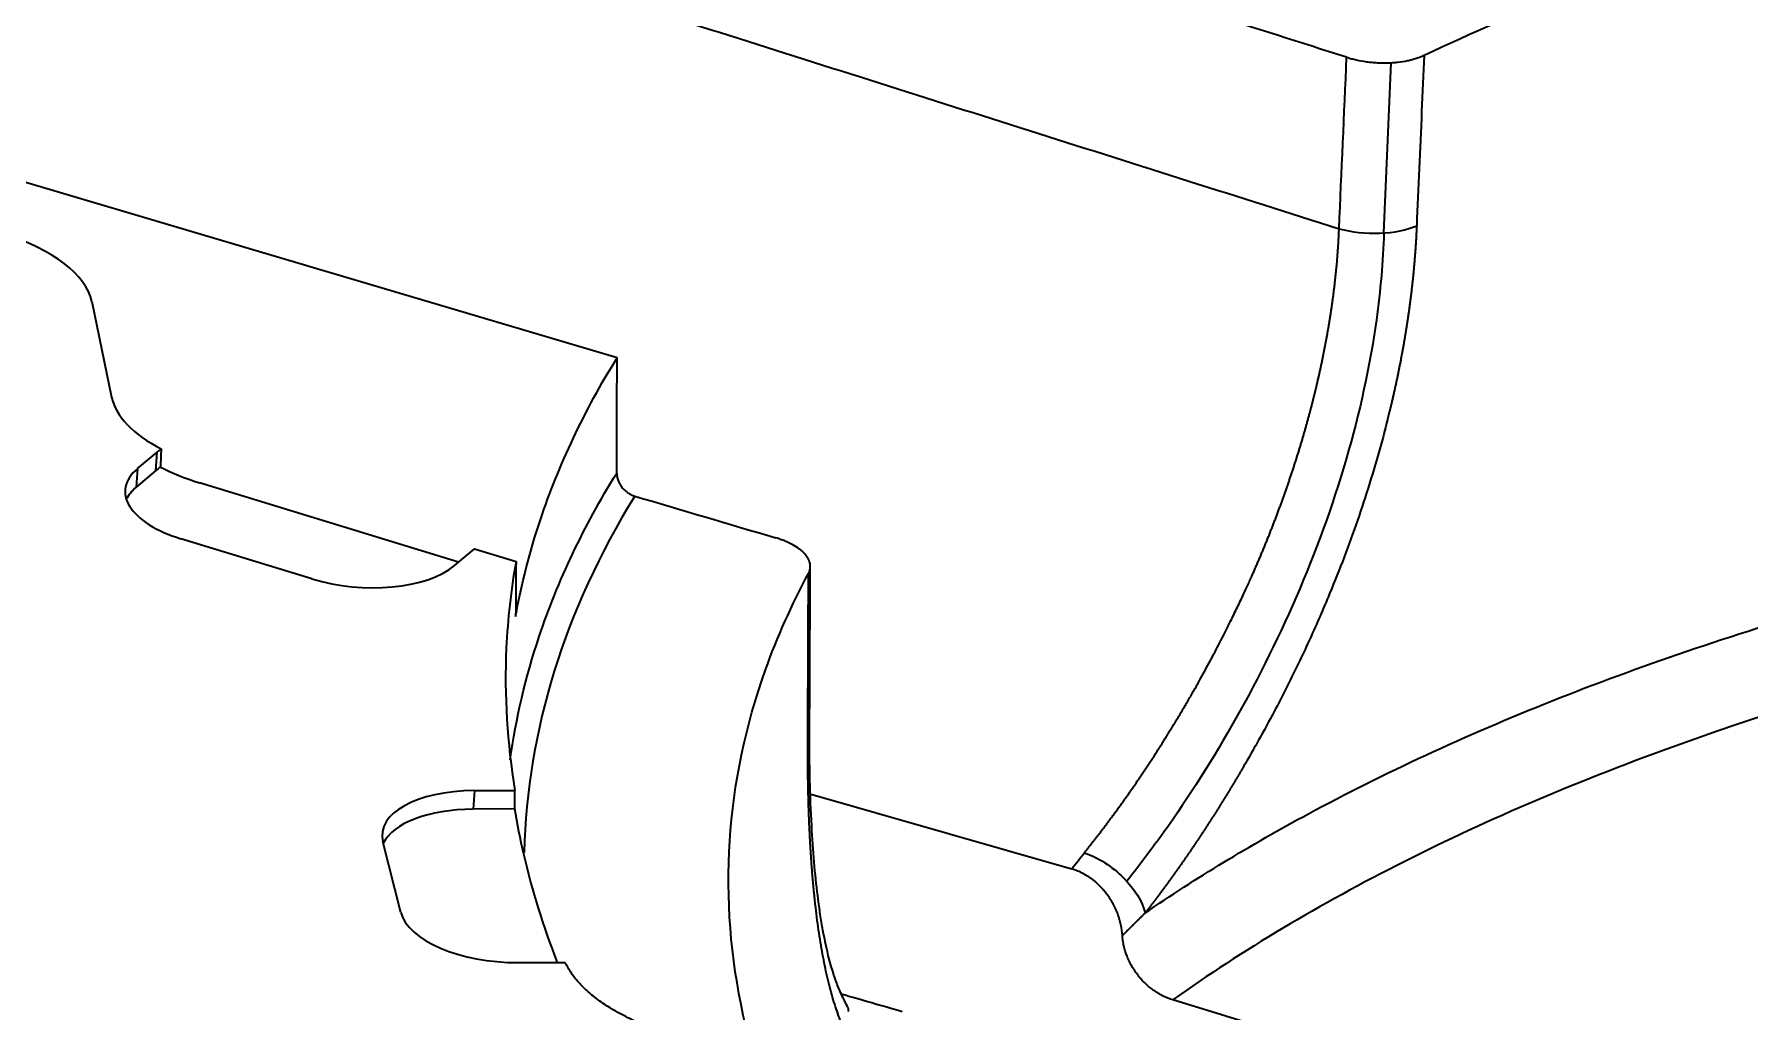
# Model space of a CAD drawing. Header units: millimetres. Extents: x 5 to 1651, y 545 to 1674.
# Drawn here: x 1230 to 1311.3, y 843.9 to 890.2 of the extents above; entities that cross this region are included whole.
import ezdxf

# ---------------------------------------------------------------- set-up
doc = ezdxf.new("R2010")
doc.units = ezdxf.units.MM
doc.layers.add('10', color=7, linetype='Continuous', true_color=0xffffff)

msp = doc.modelspace()

# ---------------------------------------------------------------- linework, layer by layer
at = {"layer": '10', "color": 7, "linetype": 'Continuous', "lineweight": 35}
for p, q in [((1257.632, 874.876), (1210.515, 888.825)), ((1293.998, 880.795), (1294.346, 888.864)), ((1232.724, 877.536), (1233.662, 873.012)), ((1234.886, 869.618), (1235.823, 870.407)), ((1235.762, 869.528), (1235.823, 870.407)), ((1234.886, 869.618), (1234.825, 868.74)), ((1235.762, 869.528), (1234.825, 868.74)), ((1250.115, 865.182), (1237.823, 868.95)), ((1243.163, 864.39), (1236.95, 866.295)), ((1249.912, 865.011), (1250.849, 865.799)), ((1250.871, 865.818), (1252.839, 865.215)), ((1250.869, 854.353), (1250.808, 853.474)), ((1250.869, 854.353), (1252.789, 854.362)), ((1252.78, 853.484), (1252.789, 854.362)), ((1252.78, 853.484), (1250.808, 853.474)), ((1247.383, 848.569), (1246.525, 851.938)), ((1252.945, 846.202), (1255.178, 846.213)), ((1292.973, 841.677), (1283.987, 844.432))]:
    msp.add_line(p, q, dxfattribs=at)
for centre, major_axis, start_param, end_param in [((1224.778, 877.585), (-7.981, 0.553), 3.273849, 4.256643), ((1241.608, 872.963), (7.981, -0.553), 3.273849, 3.968792), ((1240.23, 869.055), (-4.988, 0.345), 5.751897, 5.827439), ((1239.293, 868.267), (4.988, -0.345), 2.685846, 4.256643), ((1240.169, 868.177), (-4.988, 0.345), 5.741185, 5.827439), ((1241.547, 872.085), (7.929, -0.549), 3.967407, 4.256643), ((1239.232, 867.388), (-4.988, 0.345), 5.827439, 6.096438), ((1246.442, 867.151), (-4.988, 0.345), 2.685846, 2.695487), ((1245.505, 866.362), (4.988, -0.345), 4.256643, 5.827439), ((1251.478, 851.962), (-4.988, 0.345), 4.867508, 6.438304), ((1251.417, 851.084), (-4.988, 0.345), 4.867508, 6.097908), ((1252.336, 848.593), (-4.988, 0.345), 0.155119, 1.725915)]:
    msp.add_ellipse(centre, major_axis=major_axis, ratio=0.474192, start_param=start_param, end_param=end_param, dxfattribs=at)
for points, knots in [([(1295.9, 889.216), (1298.138, 890.278), (1304.508, 893.048), (1316.009, 896.964), (1328.91, 900.092), (1337.379, 901.57), (1340.693, 902.067)], [0, 0, 0, 0, 0.1807, 0.492922, 0.805143, 1, 1, 1, 1]), ([(1292.227, 889.121), (1292.301, 889.097), (1292.376, 889.076), (1292.529, 889.035), (1292.606, 889.016), (1292.842, 888.964), (1293.004, 888.936), (1293.212, 888.907), (1293.253, 888.902), (1293.337, 888.892), (1293.378, 888.888), (1293.503, 888.876), (1293.67, 888.863), (1293.92, 888.854), (1294.086, 888.855), (1294.19, 888.858), (1294.211, 888.858), (1294.253, 888.86), (1294.315, 888.863), (1294.376, 888.866), (1294.497, 888.874), (1294.577, 888.882), (1294.813, 888.908), (1294.966, 888.932), (1295.132, 888.967), (1295.151, 888.971), (1295.187, 888.979), (1295.242, 888.991), (1295.295, 889.004), (1295.4, 889.032), (1295.535, 889.071), (1295.662, 889.116), (1295.784, 889.163), (1295.843, 889.189), (1295.9, 889.216)], [0, 0, 0, 0, 0.0625, 0.0625, 0.125, 0.125, 0.25, 0.25, 0.28125, 0.28125, 0.3125, 0.3125, 0.375, 0.4375, 0.5, 0.5, 0.515625, 0.515625, 0.53125, 0.5625, 0.5625, 0.625, 0.625, 0.75, 0.75, 0.765625, 0.765625, 0.78125, 0.8125, 0.8125, 0.875, 0.9375, 0.9375, 1, 1, 1, 1]), ([(1295.9, 889.216), (1295.861, 888.329), (1295.823, 887.441), (1295.706, 884.747), (1295.627, 882.939), (1295.549, 881.132)], [0, 0, 0, 0, 0.329235, 0.329235, 1, 1, 1, 1]), ([(1279.797, 851.41), (1279.812, 851.429), (1279.842, 851.467), (1279.887, 851.524), (1279.933, 851.582), (1279.979, 851.64), (1280.026, 851.699), (1280.073, 851.759), (1280.12, 851.819), (1280.168, 851.881), (1280.216, 851.942), (1280.264, 852.005), (1280.313, 852.068), (1280.363, 852.132), (1280.412, 852.196), (1280.462, 852.261), (1280.513, 852.327), (1280.564, 852.394), (1280.615, 852.461), (1280.666, 852.529), (1280.718, 852.598), (1280.771, 852.667), (1280.823, 852.738), (1280.876, 852.808), (1280.93, 852.88), (1280.984, 852.952), (1281.038, 853.025), (1281.092, 853.099), (1281.147, 853.174), (1281.202, 853.249), (1281.258, 853.325), (1281.314, 853.402), (1281.37, 853.479), (1281.427, 853.558), (1281.484, 853.637), (1281.541, 853.717), (1281.599, 853.797), (1281.657, 853.879), (1281.715, 853.961), (1281.774, 854.044), (1281.833, 854.128), (1281.893, 854.212), (1281.952, 854.298), (1282.012, 854.384), (1282.073, 854.471), (1282.133, 854.559), (1282.194, 854.647), (1282.256, 854.737), (1282.317, 854.827), (1282.379, 854.918), (1282.442, 855.01), (1282.504, 855.102), (1282.567, 855.196), (1282.63, 855.29), (1282.694, 855.385), (1282.758, 855.482), (1282.822, 855.578), (1282.886, 855.676), (1282.951, 855.775), (1283.016, 855.874), (1283.081, 855.975), (1283.147, 856.076), (1283.213, 856.178), (1283.279, 856.281), (1283.345, 856.384), (1283.412, 856.489), (1283.479, 856.595), (1283.546, 856.701), (1283.613, 856.808), (1283.681, 856.916), (1283.749, 857.026), (1283.817, 857.136), (1283.885, 857.246), (1283.954, 857.358), (1284.023, 857.471), (1284.092, 857.584), (1284.239, 857.826), (1284.458, 858.193), (1284.744, 858.683), (1285.018, 859.16), (1285.278, 859.624), (1285.526, 860.075), (1285.762, 860.512), (1285.985, 860.934), (1286.197, 861.34), (1286.397, 861.731), (1286.586, 862.106), (1286.763, 862.465), (1286.93, 862.806), (1287.086, 863.131), (1287.232, 863.438), (1287.367, 863.727), (1287.493, 863.999), (1287.608, 864.253), (1287.714, 864.488), (1287.811, 864.706), (1287.899, 864.904), (1287.98, 865.092), (1288.058, 865.273), (1288.136, 865.455), (1288.212, 865.637), (1288.288, 865.819), (1288.363, 866.001), (1288.437, 866.183), (1288.511, 866.364), (1288.583, 866.546), (1288.655, 866.727), (1288.726, 866.908), (1288.796, 867.089), (1288.865, 867.269), (1288.933, 867.45), (1289.001, 867.63), (1289.067, 867.81), (1289.133, 867.989), (1289.198, 868.169), (1289.262, 868.348), (1289.326, 868.527), (1289.388, 868.706), (1289.45, 868.884), (1289.511, 869.062), (1289.571, 869.24), (1289.63, 869.418), (1289.689, 869.595), (1289.746, 869.772), (1289.803, 869.948), (1289.859, 870.125), (1289.914, 870.3), (1289.969, 870.476), (1290.022, 870.651), (1290.075, 870.826), (1290.127, 871), (1290.178, 871.175), (1290.229, 871.348), (1290.278, 871.521), (1290.327, 871.694), (1290.375, 871.867), (1290.422, 872.039), (1290.468, 872.211), (1290.514, 872.382), (1290.559, 872.552), (1290.603, 872.723), (1290.646, 872.893), (1290.688, 873.062), (1290.73, 873.231), (1290.771, 873.4), (1290.811, 873.568), (1290.85, 873.735), (1290.889, 873.902), (1290.927, 874.069), (1290.964, 874.235), (1291, 874.401), (1291.035, 874.566), (1291.07, 874.73), (1291.104, 874.895), (1291.137, 875.058), (1291.17, 875.221), (1291.201, 875.384), (1291.232, 875.546), (1291.263, 875.707), (1291.292, 875.868), (1291.321, 876.029), (1291.349, 876.188), (1291.376, 876.348), (1291.403, 876.506), (1291.428, 876.665), (1291.453, 876.822), (1291.478, 876.979), (1291.501, 877.136), (1291.524, 877.292), (1291.546, 877.447), (1291.568, 877.602), (1291.589, 877.756), (1291.609, 877.91), (1291.628, 878.063), (1291.647, 878.215), (1291.665, 878.367), (1291.682, 878.518), (1291.698, 878.669), (1291.714, 878.819), (1291.729, 878.968), (1291.744, 879.117), (1291.758, 879.265), (1291.771, 879.413), (1291.783, 879.56), (1291.795, 879.706), (1291.806, 879.852), (1291.816, 879.997), (1291.826, 880.141), (1291.835, 880.285), (1291.844, 880.428), (1291.851, 880.571), (1291.859, 880.713), (1291.865, 880.854), (1291.869, 880.948), (1291.871, 880.995)], [0, 0, 0, 0, 0.002553, 0.005127, 0.007723, 0.01034, 0.012978, 0.015639, 0.01832, 0.021023, 0.023748, 0.026494, 0.029261, 0.03205, 0.03486, 0.037692, 0.040546, 0.04342, 0.046317, 0.049234, 0.052174, 0.055134, 0.058117, 0.06112, 0.064145, 0.067192, 0.07026, 0.07335, 0.076461, 0.079593, 0.082747, 0.085923, 0.08912, 0.092338, 0.095578, 0.09884, 0.102122, 0.105427, 0.108753, 0.1121, 0.115469, 0.118859, 0.122271, 0.125704, 0.129159, 0.132635, 0.136133, 0.139652, 0.143192, 0.146754, 0.150338, 0.153943, 0.157569, 0.161217, 0.164887, 0.168578, 0.17229, 0.176024, 0.179779, 0.183556, 0.187354, 0.191174, 0.195015, 0.198878, 0.202762, 0.206668, 0.210595, 0.214543, 0.218513, 0.222505, 0.226518, 0.230552, 0.234608, 0.238686, 0.242784, 0.246905, 0.251047, 0.269047, 0.286436, 0.303215, 0.319383, 0.33494, 0.349886, 0.364222, 0.377948, 0.391063, 0.403567, 0.415461, 0.426745, 0.437419, 0.447482, 0.456936, 0.465779, 0.474012, 0.481635, 0.488647, 0.49505, 0.500843, 0.506687, 0.512516, 0.518332, 0.524134, 0.529923, 0.535697, 0.541458, 0.547205, 0.552938, 0.558657, 0.564362, 0.570054, 0.575732, 0.581396, 0.587047, 0.592684, 0.598307, 0.603916, 0.609512, 0.615094, 0.620662, 0.626217, 0.631758, 0.637285, 0.642799, 0.648299, 0.653785, 0.659258, 0.664717, 0.670163, 0.675595, 0.681013, 0.686418, 0.691809, 0.697187, 0.702551, 0.707901, 0.713238, 0.718562, 0.723872, 0.729168, 0.734451, 0.739721, 0.744977, 0.750219, 0.755449, 0.760664, 0.765866, 0.771055, 0.776231, 0.781393, 0.786541, 0.791677, 0.796799, 0.801907, 0.807002, 0.812084, 0.817153, 0.822208, 0.82725, 0.832279, 0.837294, 0.842296, 0.847285, 0.852261, 0.857223, 0.862172, 0.867108, 0.872031, 0.876941, 0.881837, 0.88672, 0.89159, 0.896447, 0.901291, 0.906121, 0.910939, 0.915743, 0.920535, 0.925313, 0.930078, 0.934831, 0.93957, 0.944296, 0.949009, 0.953709, 0.958396, 0.963071, 0.967732, 0.97238, 0.977016, 0.981638, 0.986248, 0.990845, 0.995429, 1, 1, 1, 1]), ([(1295.549, 881.132), (1295.548, 881.105), (1295.546, 881.053), (1295.542, 880.974), (1295.538, 880.894), (1295.534, 880.815), (1295.53, 880.736), (1295.526, 880.657), (1295.521, 880.577), (1295.517, 880.498), (1295.512, 880.418), (1295.507, 880.339), (1295.502, 880.259), (1295.497, 880.18), (1295.491, 880.1), (1295.486, 880.021), (1295.48, 879.941), (1295.474, 879.861), (1295.468, 879.782), (1295.462, 879.702), (1295.456, 879.622), (1295.449, 879.542), (1295.442, 879.462), (1295.436, 879.382), (1295.429, 879.302), (1295.421, 879.222), (1295.414, 879.142), (1295.407, 879.062), (1295.399, 878.982), (1295.391, 878.902), (1295.383, 878.822), (1295.375, 878.742), (1295.367, 878.661), (1295.359, 878.581), (1295.35, 878.501), (1295.342, 878.42), (1295.333, 878.34), (1295.324, 878.259), (1295.315, 878.179), (1295.305, 878.098), (1295.296, 878.018), (1295.286, 877.937), (1295.276, 877.857), (1295.266, 877.776), (1295.256, 877.695), (1295.246, 877.614), (1295.236, 877.534), (1295.225, 877.453), (1295.214, 877.372), (1295.204, 877.291), (1295.192, 877.21), (1295.181, 877.129), (1295.17, 877.048), (1295.158, 876.967), (1295.147, 876.886), (1295.135, 876.805), (1295.123, 876.723), (1295.111, 876.642), (1295.099, 876.561), (1295.086, 876.48), (1295.074, 876.398), (1295.061, 876.317), (1295.048, 876.236), (1295.035, 876.154), (1295.022, 876.073), (1295.008, 875.991), (1294.995, 875.91), (1294.981, 875.828), (1294.967, 875.746), (1294.953, 875.665), (1294.939, 875.583), (1294.925, 875.501), (1294.911, 875.419), (1294.896, 875.337), (1294.881, 875.256), (1294.866, 875.174), (1294.851, 875.092), (1294.836, 875.01), (1294.821, 874.928), (1294.805, 874.846), (1294.79, 874.763), (1294.774, 874.681), (1294.758, 874.599), (1294.742, 874.517), (1294.725, 874.435), (1294.709, 874.352), (1294.692, 874.27), (1294.676, 874.188), (1294.659, 874.105), (1294.642, 874.023), (1294.625, 873.94), (1294.607, 873.858), (1294.59, 873.775), (1294.572, 873.692), (1294.554, 873.61), (1294.536, 873.527), (1294.518, 873.444), (1294.5, 873.362), (1294.482, 873.279), (1294.463, 873.196), (1294.444, 873.113), (1294.426, 873.03), (1294.407, 872.947), (1294.387, 872.864), (1294.368, 872.781), (1294.349, 872.698), (1294.329, 872.615), (1294.309, 872.531), (1294.155, 871.885), (1293.843, 870.677), (1293.325, 868.912), (1292.749, 867.159), (1292.115, 865.417), (1291.514, 863.907), (1290.969, 862.625), (1290.499, 861.569), (1290.012, 860.527), (1289.51, 859.499), (1288.993, 858.485), (1288.462, 857.484), (1287.917, 856.496), (1287.52, 855.803), (1287.28, 855.392), (1287.201, 855.258), (1287.122, 855.124), (1287.044, 854.991), (1286.965, 854.859), (1286.885, 854.727), (1286.806, 854.595), (1286.727, 854.464), (1286.648, 854.334), (1286.568, 854.204), (1286.489, 854.074), (1286.409, 853.945), (1286.329, 853.817), (1286.25, 853.689), (1286.17, 853.561), (1286.09, 853.434), (1286.01, 853.308), (1285.93, 853.182), (1285.849, 853.057), (1285.769, 852.932), (1285.689, 852.807), (1285.608, 852.683), (1285.528, 852.56), (1285.447, 852.437), (1285.367, 852.314), (1285.286, 852.192), (1285.205, 852.071), (1285.124, 851.95), (1285.044, 851.83), (1284.963, 851.71), (1284.882, 851.59), (1284.8, 851.471), (1284.719, 851.353), (1284.638, 851.235), (1284.557, 851.118), (1284.475, 851.001), (1284.394, 850.884), (1284.313, 850.768), (1284.231, 850.653), (1284.15, 850.538), (1284.068, 850.423), (1283.986, 850.309), (1283.905, 850.196), (1283.823, 850.083), (1283.741, 849.97), (1283.659, 849.858), (1283.577, 849.747), (1283.495, 849.636), (1283.413, 849.525), (1283.331, 849.415), (1283.249, 849.306), (1283.167, 849.197), (1283.085, 849.088), (1283.002, 848.98), (1282.92, 848.873), (1282.838, 848.766), (1282.755, 848.659), (1282.701, 848.588), (1282.673, 848.553)], [0, 0, 0, 0, 0.002352, 0.004704, 0.007054, 0.009403, 0.011752, 0.0141, 0.016447, 0.018793, 0.021138, 0.023482, 0.025826, 0.028169, 0.030511, 0.032852, 0.035193, 0.037532, 0.039872, 0.04221, 0.044548, 0.046885, 0.049222, 0.051558, 0.053894, 0.056229, 0.058563, 0.060897, 0.06323, 0.065563, 0.067895, 0.070227, 0.072559, 0.07489, 0.077221, 0.079551, 0.081881, 0.084211, 0.08654, 0.088869, 0.091198, 0.093526, 0.095854, 0.098182, 0.10051, 0.102837, 0.105165, 0.107492, 0.109819, 0.112146, 0.114473, 0.116799, 0.119126, 0.121453, 0.123779, 0.126106, 0.128432, 0.130759, 0.133085, 0.135412, 0.137739, 0.140065, 0.142392, 0.144719, 0.147046, 0.149374, 0.151701, 0.154029, 0.156357, 0.158685, 0.161013, 0.163342, 0.165671, 0.168, 0.17033, 0.17266, 0.17499, 0.177321, 0.179652, 0.181983, 0.184315, 0.186647, 0.18898, 0.191313, 0.193647, 0.195981, 0.198316, 0.200651, 0.202987, 0.205324, 0.207661, 0.209999, 0.212337, 0.214676, 0.217016, 0.219356, 0.221697, 0.224039, 0.226382, 0.228725, 0.231069, 0.233414, 0.23576, 0.238106, 0.240454, 0.242802, 0.245151, 0.247501, 0.249852, 0.29995, 0.34976, 0.399457, 0.449215, 0.499206, 0.530483, 0.561659, 0.592778, 0.623881, 0.655012, 0.686213, 0.717528, 0.748999, 0.753394, 0.757785, 0.762171, 0.766553, 0.77093, 0.775304, 0.779673, 0.784039, 0.788401, 0.792759, 0.797114, 0.801465, 0.805813, 0.810158, 0.8145, 0.818839, 0.823175, 0.827509, 0.83184, 0.836168, 0.840494, 0.844818, 0.849139, 0.853459, 0.857777, 0.862093, 0.866408, 0.87072, 0.875032, 0.879342, 0.883651, 0.887959, 0.892267, 0.896573, 0.900879, 0.905184, 0.909488, 0.913793, 0.918097, 0.922401, 0.926705, 0.93101, 0.935314, 0.939619, 0.943925, 0.948231, 0.952538, 0.956846, 0.961155, 0.965465, 0.969776, 0.974089, 0.978403, 0.982719, 0.987036, 0.991355, 0.995677, 1, 1, 1, 1]), ([(1291.871, 880.995), (1292.456, 880.837), (1293.15, 880.762), (1294.474, 880.809), (1295.099, 880.933), (1295.549, 881.132)], [0, 0, 0, 0, 0.497009, 0.497009, 1, 1, 1, 1]), ([(1293.992, 880.794), (1293.952, 879.453), (1293.833, 878.07), (1293.334, 874.488), (1292.853, 872.288), (1291.554, 867.842), (1290.749, 865.646), (1288.916, 861.412), (1287.869, 859.338), (1285.678, 855.504), (1284.516, 853.706), (1282.82, 851.365), (1282.313, 850.693), (1281.804, 850.058)], [0, 0, 0, 0, 0.126556, 0.126556, 0.323622, 0.323622, 0.520688, 0.520688, 0.717754, 0.717754, 0.91482, 0.91482, 1, 1, 1, 1]), ([(1252.821, 862.614), (1253.098, 864.152), (1254.168, 868.316), (1256.086, 872.371), (1257.632, 874.876)], [0, 0, 0, 0, 0.366657, 1, 1, 1, 1]), ([(1257.614, 869.403), (1257.617, 870.315), (1257.62, 871.227), (1257.626, 873.052), (1257.629, 873.964), (1257.632, 874.876)], [0, 0, 0, 0, 0.5, 0.5, 1, 1, 1, 1]), ([(1252.562, 855.807), (1252.834, 857.776), (1253.921, 862.394), (1256.049, 866.879), (1257.614, 869.403)], [0, 0, 0, 0, 0.422875, 1, 1, 1, 1]), ([(1257.614, 869.403), (1257.614, 869.347), (1257.62, 869.29), (1257.636, 869.204), (1257.642, 869.176), (1257.659, 869.118), (1257.668, 869.089), (1257.7, 869.004), (1257.727, 868.948), (1257.773, 868.867), (1257.79, 868.84), (1257.826, 868.787), (1257.844, 868.762), (1257.904, 868.687), (1257.947, 868.641), (1258.017, 868.575), (1258.041, 868.554), (1258.091, 868.514), (1258.116, 868.496), (1258.193, 868.443), (1258.247, 868.411), (1258.358, 868.358), (1258.415, 868.336), (1258.472, 868.319)], [0, 0, 0, 0, 0.125, 0.125, 0.1875, 0.1875, 0.25, 0.25, 0.375, 0.375, 0.4375, 0.4375, 0.5, 0.5, 0.625, 0.625, 0.6875, 0.6875, 0.75, 0.75, 0.875, 0.875, 1, 1, 1, 1]), ([(1282.673, 848.553), (1285.065, 850.194), (1290.98, 853.788), (1301.704, 858.758), (1314.879, 863.244), (1327.295, 866.255), (1335.313, 867.672), (1338.255, 868.128)], [0, 0, 0, 0, 0.178988, 0.409312, 0.639635, 0.869959, 1, 1, 1, 1]), ([(1266.708, 864.643), (1266.729, 864.681), (1266.745, 864.719), (1266.771, 864.796), (1266.781, 864.835), (1266.799, 864.953), (1266.798, 865.033), (1266.778, 865.134), (1266.774, 865.154), (1266.762, 865.194), (1266.756, 865.214), (1266.734, 865.274), (1266.698, 865.354), (1266.625, 865.471), (1266.562, 865.549), (1266.518, 865.597), (1266.509, 865.606), (1266.491, 865.625), (1266.462, 865.654), (1266.433, 865.682), (1266.371, 865.737), (1266.327, 865.773), (1266.186, 865.879), (1266.081, 865.946), (1265.949, 866.019), (1265.935, 866.027), (1265.905, 866.042), (1265.86, 866.066), (1265.813, 866.089), (1265.719, 866.133), (1265.59, 866.19), (1265.452, 866.242), (1265.31, 866.292), (1265.237, 866.316), (1265.162, 866.338)], [0, 0, 0, 0, 0.0625, 0.0625, 0.125, 0.125, 0.25, 0.25, 0.28125, 0.28125, 0.3125, 0.3125, 0.375, 0.4375, 0.5, 0.5, 0.515625, 0.515625, 0.53125, 0.5625, 0.5625, 0.625, 0.625, 0.75, 0.75, 0.765625, 0.765625, 0.78125, 0.8125, 0.8125, 0.875, 0.9375, 0.9375, 1, 1, 1, 1]), ([(1252.839, 865.215), (1252.596, 863.856), (1252.193, 860.258), (1252.414, 856.62), (1252.789, 854.362)], [0, 0, 0, 0, 0.380192, 1, 1, 1, 1]), ([(1265.201, 838.519), (1264.523, 840.241), (1263.149, 844.736), (1262.585, 851.993), (1264.046, 858.988), (1265.901, 863.142), (1266.708, 864.643)], [0, 0, 0, 0, 0.194857, 0.507078, 0.8193, 1, 1, 1, 1]), ([(1266.674, 856.826), (1266.678, 857.683), (1266.682, 858.541), (1266.693, 861.147), (1266.701, 862.895), (1266.708, 864.643)], [0, 0, 0, 0, 0.32922, 0.32922, 1, 1, 1, 1]), ([(1339.282, 864.262), (1327.852, 862.493), (1317.454, 859.922), (1303.378, 854.883), (1298.97, 853.007), (1290.938, 848.96), (1287.279, 846.778), (1283.987, 844.432)], [0, 0, 0, 0, 0.5, 0.5, 0.75, 0.75, 1, 1, 1, 1]), ([(1272.849, 840.283), (1272.838, 840.281), (1272.817, 840.276), (1272.785, 840.269), (1272.754, 840.263), (1272.722, 840.257), (1272.691, 840.251), (1272.659, 840.245), (1272.628, 840.24), (1272.597, 840.234), (1272.566, 840.229), (1272.535, 840.224), (1272.504, 840.22), (1272.474, 840.216), (1272.443, 840.211), (1272.412, 840.208), (1272.382, 840.204), (1272.352, 840.2), (1272.321, 840.197), (1272.291, 840.194), (1272.261, 840.192), (1272.231, 840.189), (1272.201, 840.187), (1272.171, 840.185), (1272.141, 840.183), (1272.112, 840.181), (1272.082, 840.18), (1272.053, 840.179), (1272.023, 840.178), (1271.994, 840.178), (1271.965, 840.177), (1271.936, 840.177), (1271.906, 840.177), (1271.878, 840.177), (1271.849, 840.178), (1271.82, 840.179), (1271.791, 840.18), (1271.763, 840.181), (1271.734, 840.182), (1271.706, 840.184), (1271.677, 840.186), (1271.649, 840.188), (1271.621, 840.191), (1271.593, 840.193), (1271.565, 840.196), (1271.537, 840.199), (1271.509, 840.202), (1271.481, 840.206), (1271.454, 840.21), (1271.426, 840.214), (1271.398, 840.218), (1271.371, 840.223), (1271.344, 840.227), (1271.317, 840.232), (1271.289, 840.237), (1271.262, 840.243), (1271.235, 840.249), (1271.208, 840.254), (1271.182, 840.261), (1271.155, 840.267), (1271.128, 840.274), (1271.102, 840.28), (1271.075, 840.287), (1271.049, 840.295), (1271.022, 840.302), (1270.996, 840.31), (1270.97, 840.318), (1270.944, 840.326), (1270.918, 840.335), (1270.892, 840.343), (1270.866, 840.352), (1270.84, 840.362), (1270.815, 840.371), (1270.789, 840.381), (1270.764, 840.391), (1270.738, 840.401), (1270.713, 840.411), (1270.688, 840.422), (1270.662, 840.432), (1270.637, 840.443), (1270.612, 840.455), (1270.587, 840.466), (1270.562, 840.478), (1270.538, 840.49), (1270.513, 840.502), (1270.488, 840.515), (1270.464, 840.527), (1270.439, 840.54), (1270.415, 840.553), (1270.39, 840.567), (1270.366, 840.58), (1270.342, 840.594), (1270.318, 840.608), (1270.294, 840.623), (1270.27, 840.637), (1270.246, 840.652), (1270.222, 840.667), (1270.199, 840.683), (1270.175, 840.698), (1270.151, 840.714), (1270.128, 840.73), (1270.105, 840.746), (1270.081, 840.763), (1270.058, 840.779), (1270.035, 840.796), (1270.012, 840.813), (1269.989, 840.831), (1269.966, 840.848), (1269.79, 840.986), (1269.475, 841.278), (1269.055, 841.807), (1268.673, 842.434), (1268.329, 843.161), (1268.071, 843.849), (1267.882, 844.446), (1267.749, 844.917), (1267.625, 845.409), (1267.509, 845.923), (1267.401, 846.458), (1267.301, 847.015), (1267.21, 847.594), (1267.125, 848.194), (1267.048, 848.816), (1266.998, 849.282), (1266.968, 849.576), (1266.957, 849.689), (1266.947, 849.803), (1266.936, 849.917), (1266.925, 850.032), (1266.915, 850.148), (1266.905, 850.264), (1266.896, 850.38), (1266.886, 850.497), (1266.877, 850.614), (1266.868, 850.732), (1266.859, 850.85), (1266.85, 850.969), (1266.842, 851.089), (1266.833, 851.208), (1266.825, 851.329), (1266.818, 851.449), (1266.81, 851.571), (1266.803, 851.692), (1266.795, 851.815), (1266.789, 851.937), (1266.782, 852.061), (1266.775, 852.184), (1266.769, 852.309), (1266.763, 852.433), (1266.757, 852.558), (1266.751, 852.684), (1266.746, 852.81), (1266.74, 852.937), (1266.735, 853.064), (1266.73, 853.192), (1266.726, 853.32), (1266.721, 853.449), (1266.717, 853.578), (1266.713, 853.707), (1266.709, 853.838), (1266.705, 853.968), (1266.702, 854.099), (1266.698, 854.231), (1266.695, 854.363), (1266.693, 854.496), (1266.69, 854.629), (1266.687, 854.762), (1266.685, 854.896), (1266.683, 855.031), (1266.681, 855.166), (1266.68, 855.302), (1266.678, 855.438), (1266.677, 855.574), (1266.676, 855.711), (1266.675, 855.849), (1266.674, 855.987), (1266.674, 856.125), (1266.673, 856.265), (1266.673, 856.404), (1266.673, 856.544), (1266.674, 856.685), (1266.674, 856.779), (1266.674, 856.826)], [0, 0, 0, 0, 0.002343, 0.004686, 0.007028, 0.009369, 0.01171, 0.01405, 0.016389, 0.018729, 0.021067, 0.023406, 0.025743, 0.028081, 0.030418, 0.032754, 0.03509, 0.037426, 0.039762, 0.042097, 0.044432, 0.046766, 0.049101, 0.051435, 0.053769, 0.056102, 0.058436, 0.060769, 0.063103, 0.065436, 0.067769, 0.070102, 0.072434, 0.074767, 0.0771, 0.079433, 0.081766, 0.084098, 0.086431, 0.088764, 0.091097, 0.09343, 0.095764, 0.098097, 0.100431, 0.102764, 0.105098, 0.107433, 0.109767, 0.112102, 0.114437, 0.116772, 0.119108, 0.121443, 0.12378, 0.126116, 0.128453, 0.130791, 0.133129, 0.135467, 0.137806, 0.140145, 0.142485, 0.144826, 0.147166, 0.149508, 0.15185, 0.154193, 0.156536, 0.15888, 0.161224, 0.16357, 0.165916, 0.168262, 0.17061, 0.172958, 0.175307, 0.177657, 0.180007, 0.182359, 0.184711, 0.187064, 0.189418, 0.191773, 0.194129, 0.196485, 0.198843, 0.201202, 0.203561, 0.205922, 0.208284, 0.210647, 0.213011, 0.215376, 0.217742, 0.220109, 0.222477, 0.224847, 0.227217, 0.229589, 0.231962, 0.234337, 0.236712, 0.239089, 0.241467, 0.243847, 0.246227, 0.24861, 0.250993, 0.301242, 0.351168, 0.400945, 0.450749, 0.500756, 0.525832, 0.550824, 0.575752, 0.600638, 0.625505, 0.650372, 0.675264, 0.7002, 0.725204, 0.750296, 0.754623, 0.758948, 0.76327, 0.767589, 0.771905, 0.77622, 0.780532, 0.784841, 0.789149, 0.793455, 0.797758, 0.802061, 0.806361, 0.81066, 0.814957, 0.819254, 0.823549, 0.827842, 0.832135, 0.836427, 0.840719, 0.845009, 0.8493, 0.853589, 0.857879, 0.862168, 0.866457, 0.870746, 0.875036, 0.879326, 0.883616, 0.887906, 0.892197, 0.896489, 0.900782, 0.905075, 0.90937, 0.913666, 0.917963, 0.922261, 0.926561, 0.930863, 0.935166, 0.939472, 0.943779, 0.948088, 0.952399, 0.956713, 0.961029, 0.965348, 0.969669, 0.973993, 0.97832, 0.982649, 0.986982, 0.991318, 0.995657, 1, 1, 1, 1]), ([(1268.598, 843.884), (1268.622, 843.912), (1268.609, 844.036), (1268.475, 844.277), (1268.281, 844.662), (1268.087, 845.11), (1267.822, 845.856), (1267.47, 847.2), (1267.097, 849.472), (1266.812, 852.804), (1266.751, 855.596), (1266.761, 857.226)], [0, 0, 0, 0, 0.120179, 0.228229, 0.278146, 0.323344, 0.380896, 0.490773, 0.630756, 0.800349, 1, 1, 1, 1]), ([(1254.812, 846.21), (1254.141, 847.919), (1253.383, 850.345), (1252.899, 852.772), (1252.78, 853.484)], [0, 0, 0, 0, 0.706282, 1, 1, 1, 1]), ([(1279.797, 851.41), (1280.443, 851.184), (1281.121, 850.748), (1282.174, 849.697), (1282.547, 849.089), (1282.673, 848.553)], [0, 0, 0, 0, 0.503009, 0.503009, 1, 1, 1, 1]), ([(1281.595, 847.484), (1281.584, 847.653), (1281.561, 847.822), (1281.507, 848.075), (1281.485, 848.159), (1281.449, 848.285), (1281.429, 848.348), (1281.408, 848.411), (1281.393, 848.453), (1281.386, 848.474), (1281.316, 848.662), (1281.242, 848.824), (1281.115, 849.06), (1281.07, 849.137), (1280.973, 849.289), (1280.922, 849.363), (1280.84, 849.473), (1280.812, 849.509), (1280.756, 849.579), (1280.727, 849.614), (1280.638, 849.716), (1280.516, 849.847), (1280.385, 849.968), (1280.283, 850.055), (1280.249, 850.083), (1280.179, 850.138), (1280.143, 850.165), (1280.035, 850.243), (1279.888, 850.34), (1279.662, 850.464), (1279.507, 850.532), (1279.35, 850.593), (1279.27, 850.62), (1279.19, 850.644)], [0, 0, 0, 0, 0.125, 0.125, 0.1875, 0.1875, 0.21875, 0.234375, 0.234375, 0.25, 0.25, 0.375, 0.375, 0.4375, 0.4375, 0.5, 0.5, 0.53125, 0.53125, 0.5625, 0.5625, 0.625, 0.6875, 0.6875, 0.71875, 0.71875, 0.75, 0.75, 0.8125, 0.875, 0.9375, 0.9375, 1, 1, 1, 1]), ([(1282.673, 848.553), (1282.655, 848.535), (1282.619, 848.5), (1282.566, 848.447), (1282.512, 848.394), (1282.458, 848.341), (1282.405, 848.288), (1282.351, 848.234), (1282.297, 848.181), (1282.244, 848.128), (1282.19, 848.074), (1282.136, 848.021), (1282.082, 847.967), (1282.028, 847.914), (1281.974, 847.86), (1281.92, 847.806), (1281.866, 847.753), (1281.812, 847.699), (1281.758, 847.645), (1281.703, 847.591), (1281.649, 847.537), (1281.613, 847.501), (1281.595, 847.484)], [0, 0, 0, 0, 0.048525, 0.097205, 0.14604, 0.19503, 0.244174, 0.293474, 0.342929, 0.392539, 0.442304, 0.492225, 0.542301, 0.592532, 0.64292, 0.693463, 0.744162, 0.795017, 0.846028, 0.897196, 0.94852, 1, 1, 1, 1]), ([(1283.987, 844.432), (1283.831, 844.48), (1283.678, 844.541), (1283.454, 844.652), (1283.381, 844.692), (1283.271, 844.757), (1283.217, 844.791), (1283.163, 844.827), (1283.128, 844.851), (1283.11, 844.863), (1282.951, 844.975), (1282.818, 845.085), (1282.629, 845.265), (1282.568, 845.327), (1282.48, 845.425), (1282.45, 845.458), (1282.393, 845.525), (1282.365, 845.56), (1282.229, 845.733), (1282.131, 845.878), (1282.001, 846.105), (1281.96, 846.182), (1281.904, 846.3), (1281.885, 846.34), (1281.85, 846.42), (1281.834, 846.46), (1281.754, 846.662), (1281.704, 846.824), (1281.648, 847.07), (1281.633, 847.153), (1281.615, 847.277), (1281.61, 847.318), (1281.601, 847.401), (1281.598, 847.442), (1281.595, 847.484)], [0, 0, 0, 0, 0.125, 0.125, 0.1875, 0.1875, 0.21875, 0.234375, 0.234375, 0.25, 0.25, 0.375, 0.375, 0.4375, 0.4375, 0.46875, 0.46875, 0.5, 0.5, 0.625, 0.625, 0.6875, 0.6875, 0.71875, 0.71875, 0.75, 0.75, 0.875, 0.875, 0.9375, 0.9375, 0.96875, 0.96875, 1, 1, 1, 1]), ([(1260.235, 842.77), (1259.915, 842.868), (1259.298, 843.079), (1258.725, 843.317), (1258.415, 843.459), (1258.381, 843.475), (1258.313, 843.507), (1258.279, 843.524), (1258.178, 843.572), (1257.979, 843.67), (1257.789, 843.771), (1257.42, 843.977), (1257.189, 844.12), (1256.757, 844.414), (1256.556, 844.566), (1256.324, 844.762), (1256.278, 844.802), (1256.212, 844.861), (1256.189, 844.881), (1256.146, 844.922), (1256.039, 845.022), (1255.939, 845.124), (1255.713, 845.369), (1255.581, 845.534), (1255.352, 845.87), (1255.256, 846.041), (1255.178, 846.213)], [0, 0, 0, 0, 0.125, 0.25, 0.25, 0.265625, 0.265625, 0.28125, 0.28125, 0.3125, 0.375, 0.375, 0.5, 0.5, 0.625, 0.625, 0.65625, 0.65625, 0.671875, 0.671875, 0.6875, 0.75, 0.75, 0.875, 0.875, 1, 1, 1, 1])]:
    msp.add_open_spline(points, degree=3, knots=knots, dxfattribs=at)
for points, degree in [([(1234.895, 899.051), (1291.871, 880.995)], 1), ([(1292.227, 889.121), (1290.038, 889.816), (1287.849, 890.51), (1285.66, 891.205)], 3), ([(1291.871, 880.995), (1291.989, 883.704), (1292.108, 886.412), (1292.227, 889.121)], 3), ([(1236.012, 870.552), (1236.001, 870.265), (1235.991, 869.979), (1235.98, 869.693)], 3), ([(1258.472, 868.319), (1255.129, 862.905), (1253.376, 857.214), (1253.227, 851.426)], 3), ([(1258.472, 868.319), (1260.702, 867.658), (1262.932, 866.998), (1265.162, 866.338)], 3), ([(1252.839, 865.215), (1252.833, 864.348), (1252.827, 863.481), (1252.821, 862.614)], 3), ([(1266.76, 857.184), (1266.794, 865.133)], 1), ([(1266.674, 856.826), (1266.743, 856.958), (1266.771, 857.096), (1266.761, 857.233)], 3), ([(1266.827, 854.193), (1270.948, 853.01), (1275.069, 851.827), (1279.19, 850.644)], 3), ([(1279.19, 850.644), (1279.388, 850.895), (1279.59, 851.151), (1279.797, 851.41)], 3), ([(1271.148, 843.874), (1270.187, 844.151), (1269.226, 844.428), (1268.265, 844.705)], 3)]:
    msp.add_open_spline(points, degree=degree, dxfattribs=at)

doc.saveas('drawing.dxf')
